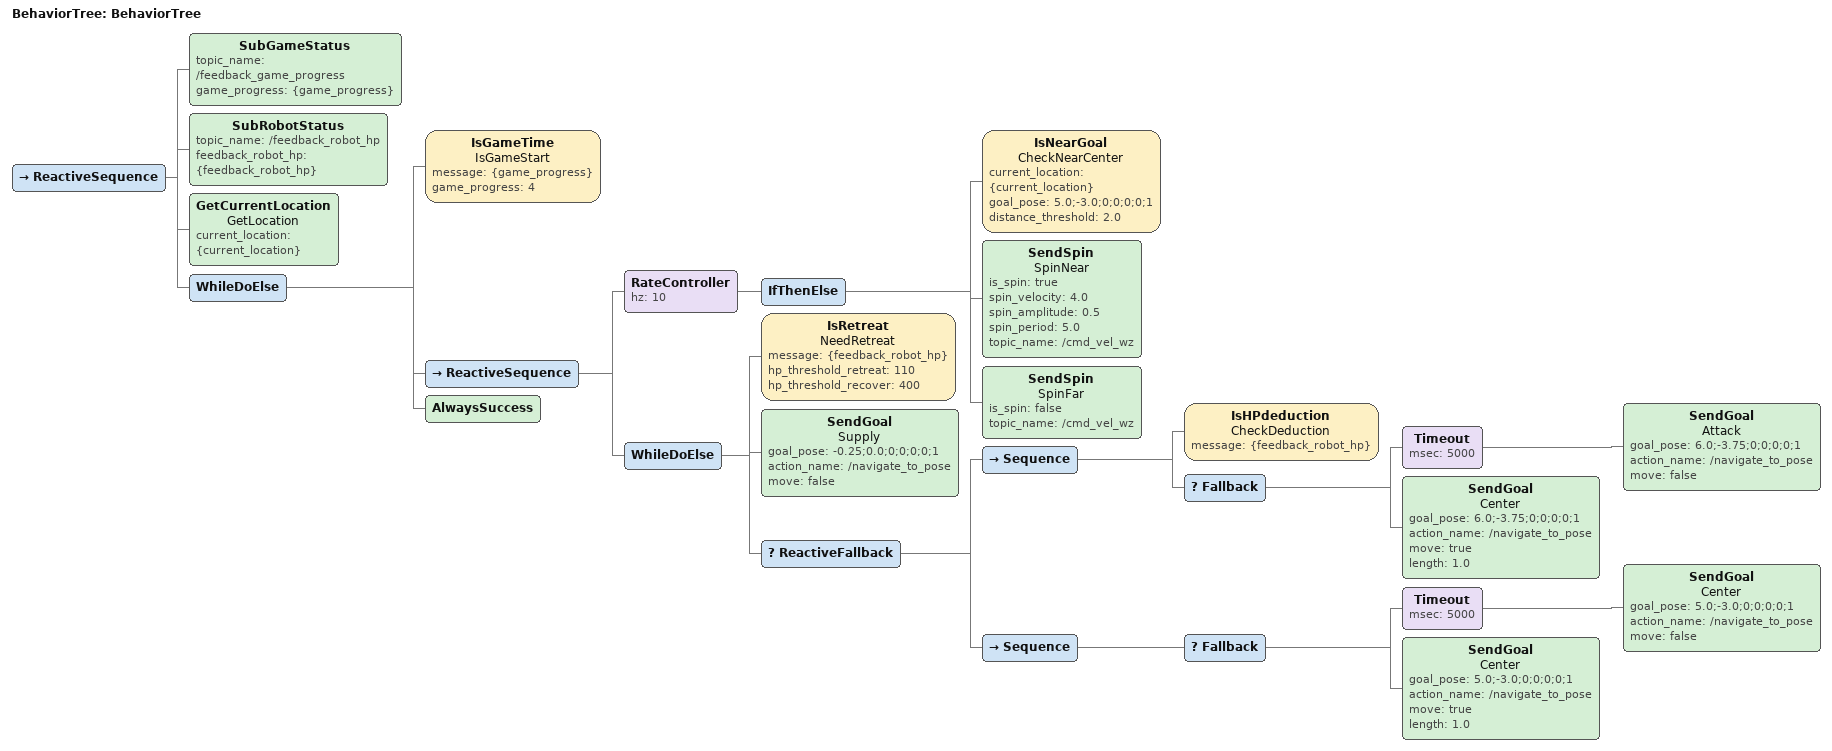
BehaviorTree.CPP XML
<?xml version="1.0" encoding="UTF-8"?>
<root BTCPP_format="4"
      main_tree_to_execute="BehaviorTree">
  <BehaviorTree ID="BehaviorTree">
    <ReactiveSequence>
      <SubGameStatus topic_name="/feedback_game_progress"
                     game_progress="{game_progress}"/>
      <SubRobotStatus topic_name="/feedback_robot_hp"
                      feedback_robot_hp="{feedback_robot_hp}"/>

      <GetCurrentLocation name="GetLocation"
                          current_location="{current_location}"/>

      <WhileDoElse>
        <IsGameTime name="IsGameStart"
                    message="{game_progress}"
                    game_progress="4"/>

        <ReactiveSequence>
          <RateController hz="10">
            <IfThenElse>
              <IsNearGoal name="CheckNearCenter"
                          current_location="{current_location}"
                          goal_pose="5.0;-3.0;0;0;0;0;1"
                          distance_threshold="2.0"/>
              <SendSpin name="SpinNear"
                        is_spin="true"
                        spin_velocity="4.0"
                        spin_amplitude="0.5"
                        spin_period="5.0"
                        topic_name="/cmd_vel_wz"/>
              <SendSpin name="SpinFar"
                        is_spin="false"
                        topic_name="/cmd_vel_wz"/>
            </IfThenElse>
          </RateController>

          <WhileDoElse>
            <IsRetreat name="NeedRetreat"
                       message="{feedback_robot_hp}"
                       hp_threshold_retreat="110"
                       hp_threshold_recover="400"/>

            <SendGoal name="Supply"
                      goal_pose="-0.25;0.0;0;0;0;0;1"
                      action_name="/navigate_to_pose"
                      move="false"/>

            <ReactiveFallback>
              <Sequence>
                <IsHPdeduction name="CheckDeduction" message="{feedback_robot_hp}"/>
                    <Fallback>
                    <Timeout msec="5000">
                        <SendGoal name="Attack"
                                  goal_pose="6.0;-3.75;0;0;0;0;1"
                                  action_name="/navigate_to_pose"
                                  move="false"/>
                    </Timeout>

                    <SendGoal name="Center"
                                goal_pose="6.0;-3.75;0;0;0;0;1"
                                action_name="/navigate_to_pose"
                                move="true"
                                length="1.0"/>
                    </Fallback>
              </Sequence>

              <Sequence>
                <Fallback>
                    <Timeout msec="5000">
                        <SendGoal name="Center"
                                  goal_pose="5.0;-3.0;0;0;0;0;1"
                                  action_name="/navigate_to_pose"
                                  move="false"/>
                    </Timeout>

                    <SendGoal name="Center"
                                goal_pose="5.0;-3.0;0;0;0;0;1"
                                action_name="/navigate_to_pose"
                                move="true"
                                length="1.0"/>
                  </Fallback>
              </Sequence>
            </ReactiveFallback>

          </WhileDoElse>
        </ReactiveSequence>
          <AlwaysSuccess/>
      </WhileDoElse>
    </ReactiveSequence>
  </BehaviorTree>

</root>
